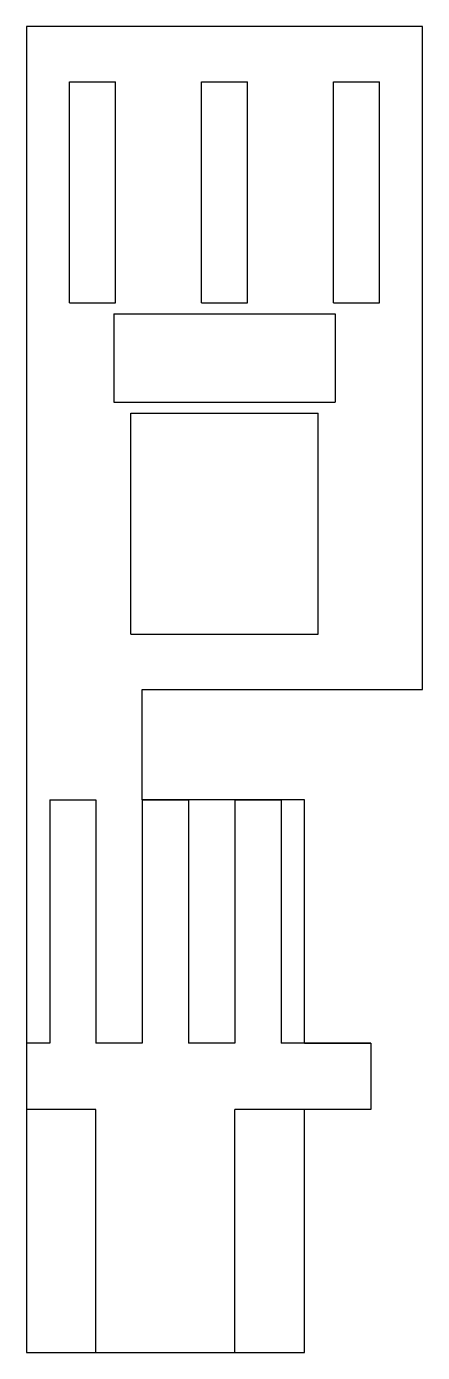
# Model space of a CAD drawing. Header units: millimetres. Extents: x 0 to 17.9, y 0 to 60.
import ezdxf

# ---------------------------------------------------------------- set-up
doc = ezdxf.new("R2010")
doc.units = ezdxf.units.MM

msp = doc.modelspace()

# ---------------------------------------------------------------- linework, layer by layer
for p, q in [((1.93995, 47.5), (1.93995, 57.5)), ((1.93995, 57.5), (4.02915, 57.5)), ((4.02915, 47.5), (4.02915, 57.5)), ((7.90895, 47.5), (7.90895, 57.5)), ((7.90895, 57.5), (9.99815, 57.5)), ((9.99815, 47.5), (9.99815, 57.5)), ((13.87795, 47.5), (13.87795, 57.5)), ((13.87795, 57.5), (15.96715, 57.5)), ((15.96715, 47.5), (15.96715, 57.5)), ((1.93995, 47.5), (4.02915, 47.5)), ((7.90895, 47.5), (9.99815, 47.5)), ((13.87795, 47.5), (15.96715, 47.5)), ((3.95355, 47), (13.95355, 47)), ((3.95355, 47), (3.95355, 43)), ((13.95355, 47), (13.95355, 43)), ((3.95355, 43), (13.95355, 43)), ((4.71235, 32.5), (4.71235, 42.5)), ((4.71235, 42.5), (13.19475, 42.5)), ((13.19475, 32.5), (13.19475, 42.5)), ((4.71235, 32.5), (13.19475, 32.5)), ((1.047185, 25), (1.047185, 14)), ((1.047185, 25), (3.141585, 25)), ((3.141585, 25), (3.141585, 14)), ((5.235985, 25), (5.235985, 14)), ((5.235985, 25), (7.330385, 25)), ((7.330385, 25), (7.330385, 14)), ((9.424785, 25), (9.424785, 14)), ((9.424785, 25), (11.519185, 25)), ((11.519185, 25), (11.519185, 14)), ((1.047185, 14), (0, 14)), ((0, 14), (0, 11)), ((5.235985, 14), (3.141585, 14)), ((9.424785, 14), (7.330385, 14)), ((15.56637, 14), (11.519185, 14)), ((15.56637, 14), (15.56637, 11)), ((3.141585, 11), (0, 11)), ((3.141585, 0), (3.141585, 11)), ((15.56637, 11), (9.424785, 11)), ((9.424785, 0), (9.424785, 11)), ((3.141585, 0), (9.424785, 0))]:
    msp.add_line(p, q)
at = {"color": 2}
for p, q in [((0, 30), (0, 25)), ((5.235985, 25), (5.235985, 30)), ((12.56637, 14), (15.56637, 14)), ((15.56637, 14), (15.56637, 11)), ((15.56637, 11), (12.56637, 11))]:
    msp.add_line(p, q, dxfattribs=at)
for points in [[(5.235985, 30), (17.9071, 30), (17.9071, 60), (0, 60), (0, 30)], [(0, 25), (0, 0), (12.56637, 0), (12.56637, 11)], [(12.56637, 14), (12.56637, 25), (5.235985, 25)]]:
    msp.add_lwpolyline(points, dxfattribs=at)

doc.saveas('drawing.dxf')
